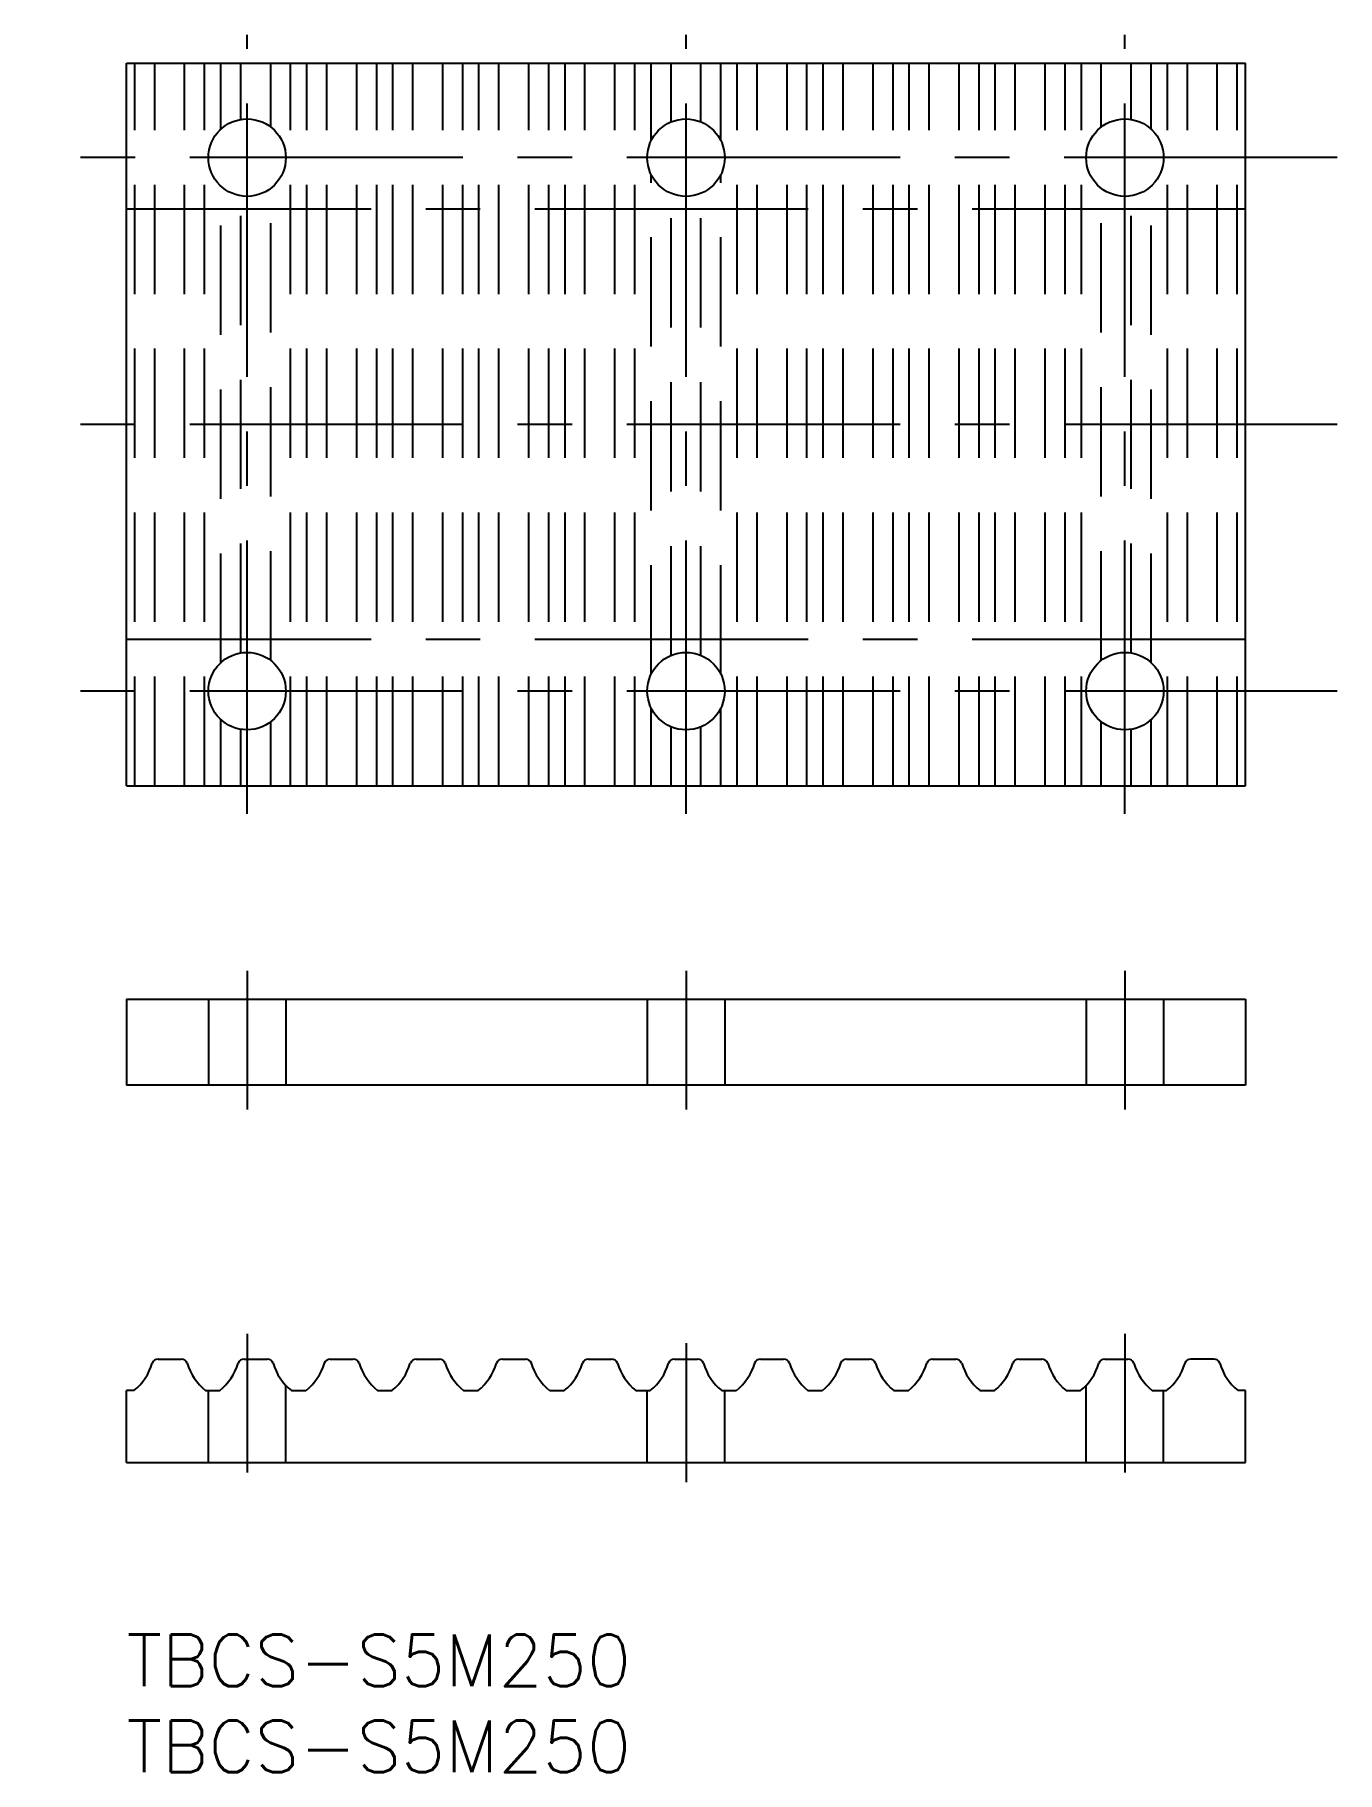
# Model space of a CAD drawing. Extents: x -5 to 70, y -8 to 93.
import ezdxf

# ---------------------------------------------------------------- set-up
doc = ezdxf.new("R2010")
doc.units = 0
doc.header["$LTSCALE"] = 0.5
doc.linetypes.add('CENTER', pattern=[50.8, 31.75, -6.35, 6.35, -6.35])
doc.linetypes.add('DASHED', pattern=[19.05, 12.7, -6.35])
for name, color, linetype in [('MSM_CENTER', 1, 'CENTER'), ('MSM_CONTINUOUS', 7, 'CONTINUOUS'), ('MSM_DASHED', 4, 'DASHED'), ('MSM_PART_NUMBER', 7, 'CONTINUOUS')]:
    doc.layers.add(name, color=color, linetype=linetype)
doc.styles.get("Standard").update_dxf_attribs({"font": 'txt.shx', "height": 3, "bigfont": 'bigfont.shx'})

# ---------------------------------------------------------------- blocks, each defined once
blk = doc.blocks.new('*U2')
at = {"layer": 'MSM_PART_NUMBER'}
blk.add_text('TBCS-S5M250', height=3, dxfattribs=at).set_placement((0, -3))
blk = doc.blocks.new('*U3')
at = {"layer": 'MSM_PART_NUMBER'}
blk.add_text('TBCS-S5M250', height=3, dxfattribs=at).set_placement((0, -8))

msp = doc.modelspace()

# ---------------------------------------------------------------- linework, layer by layer
at = {"layer": 'MSM_CENTER'}
for p, q in [((7, 47.7), (7, 92.97)), ((32.5, 47.7), (32.5, 92.97)), ((58, 47.7), (58, 92.97)), ((70.34, 85.83), (-5.34, 85.83)), ((65, 82.83), (0, 82.83)), ((70.34, 70.33), (-5.34, 70.33)), ((65, 57.83), (0, 57.83)), ((70.34, 54.83), (-5.34, 54.83)), ((7, 38.58), (7, 30.51)), ((32.5, 38.58), (32.5, 30.51)), ((58, 38.58), (58, 30.51)), ((7, 17.48), (7, 9.41)), ((58, 17.48), (58, 9.41)), ((32.5, 16.93), (32.5, 8.86))]:
    msp.add_line(p, q, dxfattribs=at)
at = {"layer": 'MSM_CONTINUOUS'}
for p, q in [((0, 49.33), (0, 91.33)), ((0, 91.33), (65, 91.33)), ((65, 49.33), (65, 91.33)), ((0, 49.33), (65, 49.33)), ((0, 36.92), (65, 36.92)), ((0, 36.92), (0, 31.92)), ((65, 36.92), (65, 31.92)), ((65, 31.92), (0, 31.92)), ((1.83, 16), (3.17, 16)), ((6.83, 16), (8.17, 16)), ((11.83, 16), (13.17, 16)), ((16.83, 16), (18.17, 16)), ((21.83, 16), (23.17, 16)), ((26.83, 16), (28.17, 16)), ((31.83, 16), (33.17, 16)), ((36.83, 16), (38.17, 16)), ((41.83, 16), (43.17, 16)), ((46.83, 16), (48.17, 16)), ((51.83, 16), (53.17, 16)), ((56.83, 16), (58.17, 16)), ((63.17, 16), (61.83, 16)), ((0, 10), (0, 14.19)), ((0.42, 14.19), (0, 14.19)), ((4.58, 14.19), (5.42, 14.19)), ((9.58, 14.19), (10.42, 14.19)), ((14.58, 14.19), (15.42, 14.19)), ((19.58, 14.19), (20.42, 14.19)), ((24.58, 14.19), (25.42, 14.19)), ((29.58, 14.19), (30.42, 14.19)), ((34.58, 14.19), (35.42, 14.19)), ((39.58, 14.19), (40.42, 14.19)), ((44.58, 14.19), (45.42, 14.19)), ((49.58, 14.19), (50.42, 14.19)), ((54.58, 14.19), (55.42, 14.19)), ((59.58, 14.19), (60.42, 14.19)), ((65, 14.19), (64.58, 14.19)), ((65, 10), (65, 14.19)), ((0, 10), (65, 10))]:
    msp.add_line(p, q, dxfattribs=at)
for centre in [(7, 85.83), (32.5, 85.83), (58, 85.83), (7, 54.83), (32.5, 54.83), (58, 54.83)]:
    msp.add_circle(centre, 2.25, dxfattribs=at)
for centre, radius, start, end in [((-1.62, 16.71), 3.25, 309.0203, 343.249), ((1.83, 15.62), 0.38, 90, 155.38), ((3.17, 15.62), 0.38, 24.62, 90), ((6.63, 16.71), 3.25, 196.751, 230.9797), ((3.37, 16.71), 3.25, 309.0203, 343.249), ((6.83, 15.62), 0.38, 90, 155.38), ((8.17, 15.62), 0.38, 24.62, 90), ((11.62, 16.71), 3.25, 196.751, 230.9797), ((8.38, 16.71), 3.25, 309.0203, 343.249), ((11.83, 15.62), 0.38, 90, 155.38), ((13.17, 15.62), 0.38, 24.62, 90), ((16.63, 16.71), 3.25, 196.751, 230.9797), ((13.37, 16.71), 3.25, 309.0203, 343.249), ((16.83, 15.62), 0.38, 90, 155.38), ((18.17, 15.62), 0.38, 24.62, 90), ((21.62, 16.71), 3.25, 196.751, 230.9797), ((18.38, 16.71), 3.25, 309.0203, 343.249), ((21.83, 15.62), 0.38, 90, 155.38), ((23.17, 15.62), 0.38, 24.62, 90), ((26.62, 16.71), 3.25, 196.751, 230.9797), ((23.38, 16.71), 3.25, 309.0203, 343.249), ((26.83, 15.62), 0.38, 90, 155.38), ((28.17, 15.62), 0.38, 24.62, 90), ((31.63, 16.71), 3.25, 196.751, 230.9797), ((28.38, 16.71), 3.25, 309.0203, 343.249), ((31.83, 15.62), 0.38, 90, 155.38), ((33.17, 15.62), 0.38, 24.62, 90), ((36.62, 16.71), 3.25, 196.751, 230.9797), ((33.38, 16.71), 3.25, 309.0203, 343.249), ((36.83, 15.62), 0.38, 90, 155.38), ((38.17, 15.62), 0.38, 24.62, 90), ((41.63, 16.71), 3.25, 196.751, 230.9797), ((38.38, 16.71), 3.25, 309.0203, 343.249), ((41.83, 15.62), 0.38, 90, 155.38), ((43.17, 15.62), 0.38, 24.62, 90), ((46.62, 16.71), 3.25, 196.751, 230.9797), ((43.38, 16.71), 3.25, 309.0203, 343.249), ((46.83, 15.62), 0.38, 90, 155.38), ((48.17, 15.62), 0.38, 24.62, 90), ((51.63, 16.71), 3.25, 196.751, 230.9797), ((48.38, 16.71), 3.25, 309.0203, 343.249), ((51.83, 15.62), 0.38, 90, 155.38), ((53.17, 15.62), 0.38, 24.62, 90), ((56.63, 16.71), 3.25, 196.751, 230.9797), ((53.38, 16.71), 3.25, 309.0203, 343.249), ((56.83, 15.62), 0.38, 90, 155.38), ((58.17, 15.62), 0.38, 24.62, 90), ((61.63, 16.71), 3.25, 196.751, 230.9797), ((58.38, 16.71), 3.25, 309.0203, 343.249), ((61.83, 15.62), 0.38, 90, 155.38), ((63.17, 15.62), 0.38, 24.62, 90), ((66.62, 16.71), 3.25, 196.751, 230.9797)]:
    msp.add_arc(centre, radius, start, end, dxfattribs=at)
at = {"layer": 'MSM_DASHED'}
for p, q in [((0.47, 49.33), (0.47, 91.33)), ((1.63, 49.33), (1.63, 91.33)), ((3.37, 49.33), (3.37, 91.33)), ((4.53, 49.33), (4.53, 91.33)), ((5.47, 87.48), (5.47, 91.33)), ((6.63, 88.05), (6.63, 91.33)), ((8.37, 87.62), (8.37, 91.33)), ((9.53, 49.33), (9.53, 91.33)), ((10.47, 49.33), (10.47, 91.33)), ((11.63, 49.33), (11.63, 91.33)), ((13.37, 49.33), (13.37, 91.33)), ((14.53, 49.33), (14.53, 91.33)), ((15.47, 49.33), (15.47, 91.33)), ((16.63, 49.33), (16.63, 91.33)), ((18.37, 49.33), (18.37, 91.33)), ((19.53, 49.33), (19.53, 91.33)), ((20.47, 49.33), (20.47, 91.33)), ((21.63, 49.33), (21.63, 91.33)), ((23.37, 49.33), (23.37, 91.33)), ((24.53, 49.33), (24.53, 91.33)), ((25.47, 49.33), (25.47, 91.33)), ((26.63, 49.33), (26.63, 91.33)), ((28.37, 49.33), (28.37, 91.33)), ((29.53, 49.33), (29.53, 91.33)), ((30.47, 86.8), (30.47, 91.33)), ((31.63, 87.91), (31.63, 91.33)), ((33.37, 87.91), (33.37, 91.33)), ((34.53, 86.8), (34.53, 91.33)), ((35.47, 49.33), (35.47, 91.33)), ((36.63, 49.33), (36.63, 91.33)), ((38.37, 49.33), (38.37, 91.33)), ((39.53, 49.33), (39.53, 91.33)), ((40.47, 49.33), (40.47, 91.33)), ((41.63, 49.33), (41.63, 91.33)), ((43.37, 49.33), (43.37, 91.33)), ((44.53, 49.33), (44.53, 91.33)), ((45.47, 49.33), (45.47, 91.33)), ((46.63, 49.33), (46.63, 91.33)), ((48.37, 49.33), (48.37, 91.33)), ((49.53, 49.33), (49.53, 91.33)), ((50.47, 49.33), (50.47, 91.33)), ((51.63, 49.33), (51.63, 91.33)), ((53.37, 49.33), (53.37, 91.33)), ((54.53, 49.33), (54.53, 91.33)), ((55.47, 49.33), (55.47, 91.33)), ((56.63, 87.62), (56.63, 91.33)), ((58.37, 88.05), (58.37, 91.33)), ((59.53, 87.48), (59.53, 91.33)), ((60.47, 49.33), (60.47, 91.33)), ((61.63, 49.33), (61.63, 91.33)), ((63.37, 49.33), (63.37, 91.33)), ((64.53, 49.33), (64.53, 91.33)), ((30.47, 55.8), (30.47, 84.86)), ((34.53, 55.8), (34.53, 84.86)), ((5.47, 56.48), (5.47, 84.18)), ((8.37, 56.62), (8.37, 84.05)), ((56.63, 56.62), (56.63, 84.05)), ((59.53, 56.48), (59.53, 84.18)), ((6.63, 57.05), (6.63, 83.62)), ((31.63, 56.91), (31.63, 83.76)), ((33.37, 56.91), (33.37, 83.76)), ((58.37, 57.05), (58.37, 83.62)), ((30.47, 49.33), (30.47, 53.86)), ((34.53, 49.33), (34.53, 53.86)), ((5.47, 49.33), (5.47, 53.18)), ((6.63, 49.33), (6.63, 52.62)), ((8.37, 49.33), (8.37, 53.05)), ((31.63, 49.33), (31.63, 52.76)), ((33.37, 49.33), (33.37, 52.76)), ((56.63, 49.33), (56.63, 53.05)), ((58.37, 49.33), (58.37, 52.62)), ((59.53, 49.33), (59.53, 53.18)), ((4.75, 36.92), (4.75, 31.92)), ((9.25, 36.92), (9.25, 31.92)), ((30.25, 36.92), (30.25, 31.92)), ((34.75, 36.92), (34.75, 31.92)), ((55.75, 36.92), (55.75, 31.92)), ((60.25, 36.92), (60.25, 31.92)), ((4.75, 10), (4.75, 14.19)), ((9.25, 10), (9.25, 14.5)), ((30.25, 10), (30.25, 14.19)), ((34.75, 10), (34.75, 14.19)), ((55.75, 10), (55.75, 14.5)), ((60.25, 10), (60.25, 14.19))]:
    msp.add_line(p, q, dxfattribs=at)

# ---------------------------------------------------------------- block references
at = {"layer": 'MSM_CONTINUOUS'}
for name in ['*U2', '*U3']:
    msp.add_blockref(name, (0, 0), dxfattribs=at)

doc.saveas('drawing.dxf')
